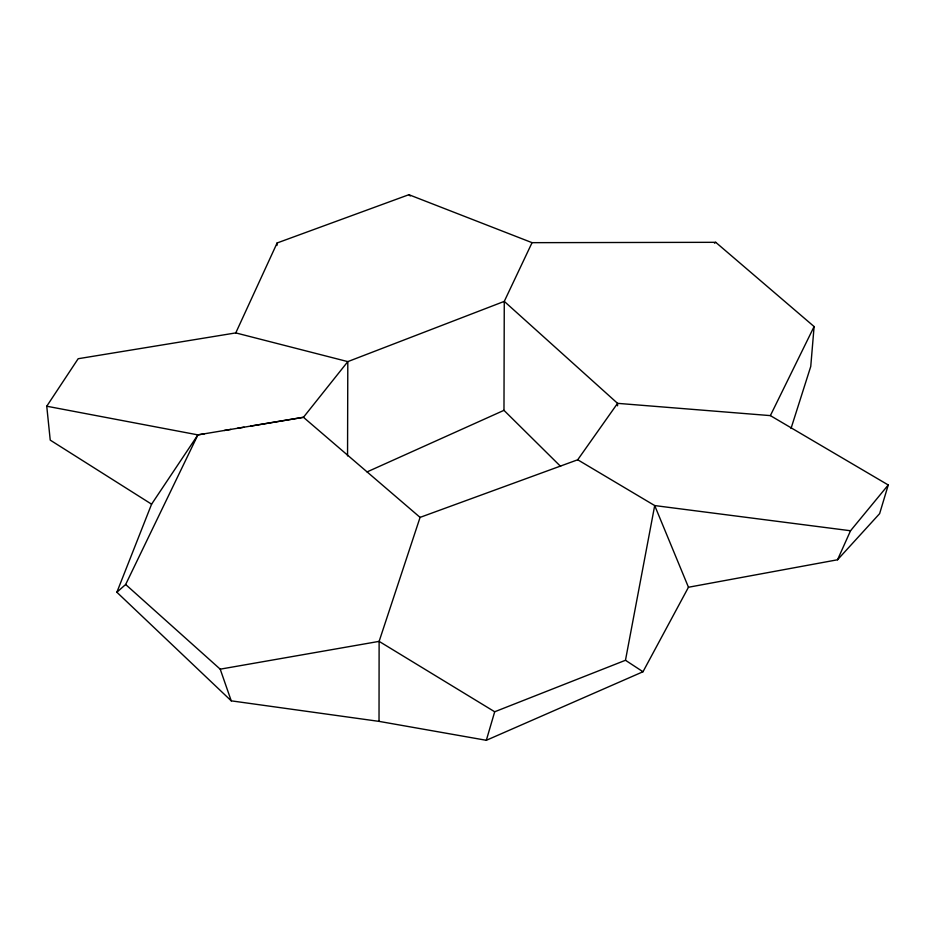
<?xml version="1.0" encoding="UTF-8"?>
<svg xmlns="http://www.w3.org/2000/svg" width="935" height="935" viewBox="0 0 935 935"><rect width="100%" height="100%" fill="white"/><g stroke="black" fill="none" stroke-linecap="round" stroke-linejoin="round"><path stroke-width="1.4" d="M379.026 721.376L379.119 641.375L420.084 517.382L577.713 459.775L617.567 403.347L770.37 415.619L888.25 484.973L879.625 513.642L837.538 559.773L688.464 587.25L642.988 671.751L486.329 740.298L379.026 721.376L231.237 700.841L116.875 592.241L151.587 504.187L197.893 434.88L303.454 417.291L347.808 361.623L504.269 301.386L532.062 242.668L715.731 242.317L814.104 326.56L810.75 366.45L791.01 428.51M347.551 455.906L347.808 361.623L235.772 332.907L78.166 358.724L46.75 406.222L50.233 440.116L151.587 504.187M560.614 466.401L503.977 410.348L504.269 301.374L617.567 403.347L617.567 405.825M276.947 245.473L277.122 242.971L408.899 194.702L532.062 242.668M486.329 740.298L494.697 711.769L625.468 660.274L654.699 505.566L577.713 459.775M837.538 559.773L850.534 530.753L888.25 484.973M235.772 332.907L277.122 242.971M116.875 592.241L125.652 584.492L197.893 434.88L204.496 433.782M770.37 415.619L814.104 326.56M714.48 243.194L715.731 242.317M367.046 471.918L503.977 410.336M125.652 584.492L220.216 669.168L379.119 641.375L494.697 711.769M224.283 430.486L230.887 429.387M237.478 428.288L244.082 427.19M250.673 426.091L303.454 417.291L420.084 517.382M850.534 530.753L654.699 505.566L688.464 587.25M46.75 406.222L197.893 434.88M625.468 660.274L642.988 671.751M408.899 194.702L410.266 195.964M220.216 669.168L231.237 700.841"/></g></svg>
